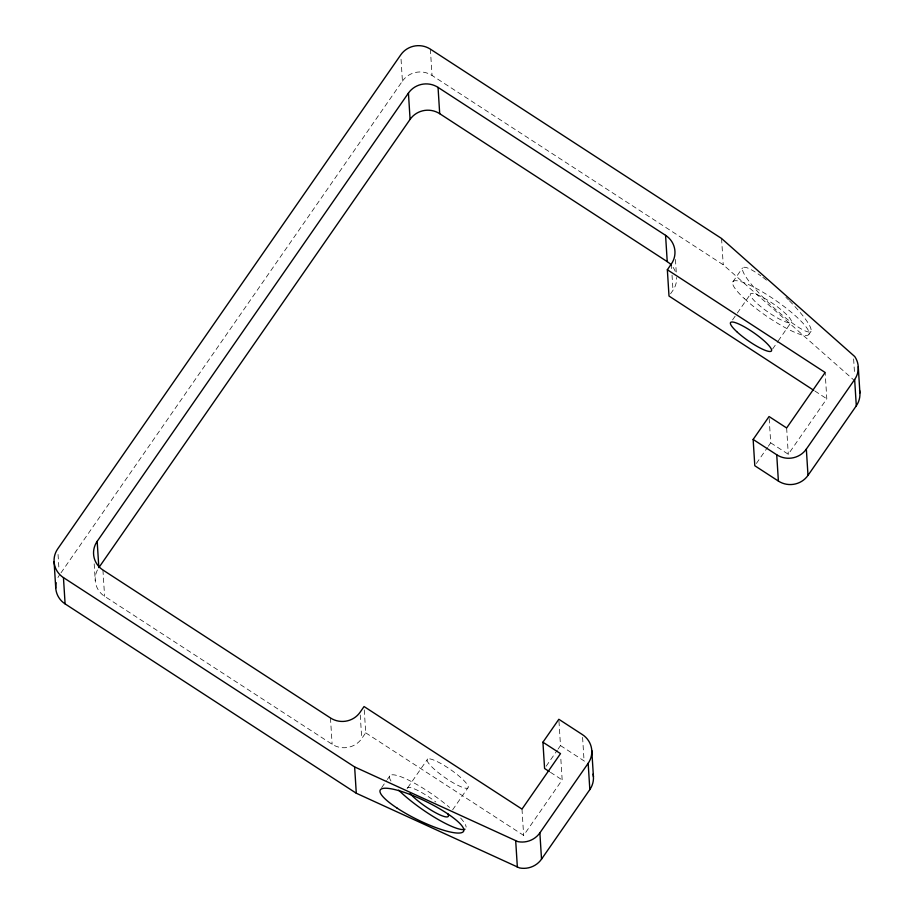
<?xml version="1.0" encoding="UTF-8"?>
<svg xmlns="http://www.w3.org/2000/svg" width="914" height="914" viewBox="0 0 914 914"><rect width="100%" height="100%" fill="white"/><g stroke="black" fill="none" stroke-linecap="round" stroke-linejoin="round"><path stroke-width="0.69" stroke-dasharray="4.57 3.43" d="M60.975 572.872L402.423 81.129L400.858 56.222M97.432 569.97A21.33 20.679 -3.6 0 0 104.596 596.316L332.125 744.259A21.33 20.679 -3.6 0 0 361.738 738.569L365.714 732.845L364.229 709.31M670.59 293.76L672.978 290.321A21.33 20.679 -3.6 0 0 676.589 277.479M381.664 787.628L386.508 780.647M387.319 779.482L389.741 775.997M732.799 281.912L742.499 267.962M407.793 787.639L427.672 758.997M732.56 319.911L736.535 314.176M737.335 313.034L750.851 293.554M452.613 809.861L467.728 788.085A24.895 4.878 34.8 0 0 441.988 764.15A24.895 4.878 34.8 0 0 433.385 768.4A24.895 4.878 34.8 0 0 467.728 788.085M772.616 348.999L777.391 342.122M778.18 340.979L790.907 322.653A24.895 4.878 34.8 0 0 765.167 298.707A24.895 4.878 34.8 0 0 756.564 302.957A24.895 4.878 34.8 0 0 790.907 322.653M808.959 334.296L811.061 331.268M546.172 766.206L557.312 750.166M558.111 749.023L560.499 745.584L558.934 720.666M756.392 463.455L767.532 447.414M768.331 446.272L770.708 442.833L769.142 417.915M365.714 732.845L523.653 835.396L562.167 779.928L560.773 757.786M770.708 442.833L788.291 454.258L826.804 398.79L825.159 372.501M402.423 81.129A21.33 20.679 -3.6 0 1 432.036 75.451L723.225 264.786L853.962 380.144M814.854 391.009L826.804 398.79M560.499 745.584L584.069 760.916A21.33 20.679 -3.6 0 1 586.285 762.562M550.445 772.307L562.167 779.928M853.63 358.939L854.59 374.169M786.646 427.969L788.291 454.258M721.569 238.485L723.225 264.786M675.457 259.485L676.417 274.714M671.333 264.02L671.676 269.561M672.03 275.091L672.978 290.321M582.595 737.381L584.069 760.916M521.997 809.096L523.653 835.396M430.38 49.15L432.036 75.451M360.253 715.045L361.738 738.569M330.468 717.958L332.125 744.259M102.939 570.016L104.596 596.316M94.188 563.858L95.227 580.47M58.05 554.455L58.999 569.673M407.187 788.771A24.895 4.878 34.8 0 1 435.852 802.035M390.998 781.07A46.226 9.06 34.8 0 1 405.428 778.637A46.226 9.06 34.8 0 1 449.551 807.439M460.645 818.064A46.226 9.06 34.8 0 1 466.129 827.101M789.365 300.74A46.488 7.986 43.2 0 1 804.846 330.788A46.488 7.986 43.2 0 1 751 283.843A46.488 7.986 43.2 0 1 760.825 275.857M762.859 277.353A46.488 7.986 43.2 0 1 767.109 280.644M785.926 297.324A46.488 7.986 43.2 0 1 788.519 299.883M673.092 267.345A21.33 20.679 -3.6 0 1 675.526 272.189M57.948 577.557A21.33 20.679 -3.6 0 1 59.353 575.214M744.293 298.547A46.226 9.06 34.8 0 0 808.079 335.118A46.226 9.06 34.8 0 0 760.277 290.652A46.226 9.06 34.8 0 0 744.293 298.547"/><path stroke-width="1.37" d="M408.432 93.079L410.089 119.38L98.838 567.628L97.181 541.328L408.432 93.079A21.33 20.679 -3.6 0 1 438.046 87.39L665.575 235.332A21.33 20.679 -3.6 0 1 671.333 264.02L667.346 269.744L669.002 296.045L813.654 390.232M549.28 771.542L544.584 768.491L542.927 742.202L558.842 719.284L582.424 734.616A21.33 20.679 -3.6 0 1 588.17 763.293L589.827 789.593L541.522 859.16A21.33 20.679 -3.6 0 1 519.575 867.946L356.289 793.238L65.1 603.891A21.33 20.679 -3.6 0 1 56.131 582.664M859.56 390.301A21.33 20.679 -3.6 0 1 856.304 405.816L807.999 475.383A21.33 20.679 -3.6 0 1 778.385 481.072L754.804 465.74L753.147 439.451L769.062 416.533L786.646 427.969L825.159 372.501L667.346 269.744M856.304 405.816L854.647 379.527A21.33 20.679 -3.6 0 0 854.75 356.551L721.569 238.485L430.38 49.15A21.33 20.679 -3.6 0 0 400.766 54.84L57.696 548.914A21.33 20.679 -3.6 0 0 63.454 577.602L354.632 766.937L517.918 841.645A21.33 20.679 -3.6 0 0 539.866 832.871L588.17 763.293M807.999 475.383L806.342 449.094L854.647 379.527M410.089 119.38A21.33 20.679 -3.6 0 1 439.703 113.69L667.231 261.632A21.33 20.679 -3.6 0 1 671.402 265.197M753.147 439.451L776.729 454.772A21.33 20.679 -3.6 0 0 806.342 449.094M542.927 742.202L560.511 753.627L521.997 809.096L364.058 706.545L360.082 712.269A21.33 20.679 -3.6 0 1 330.468 717.958L102.939 570.016A21.33 20.679 -3.6 0 1 97.181 541.328M858.257 366.685L859.914 392.986M776.729 454.772L778.385 481.072M665.575 235.332L667.231 261.632M591.781 750.463L593.437 776.763M539.866 832.871L541.522 859.16M515.713 841.074L517.37 867.363M438.046 87.39L439.703 113.69M354.632 766.937L356.289 793.238M63.454 577.602L65.1 603.891M54.086 561.756L55.743 588.056M447.643 813.551A24.895 4.878 34.8 0 1 436.069 812.992A24.895 4.878 34.8 0 1 410.146 793.638M465.009 829.204A46.226 9.06 34.8 0 1 436.606 818.578A46.226 9.06 34.8 0 1 398.653 790.153M593.083 774.078A21.33 20.679 -3.6 0 1 589.827 789.593M736.684 331.599A24.895 4.878 34.8 0 0 771.028 351.296A24.895 4.878 34.8 0 0 745.287 327.349A24.895 4.878 34.8 0 0 736.684 331.599M397.019 808.045A46.488 10.031 26.2 0 0 463.592 831.283A46.488 10.031 26.2 0 0 405.165 792.678A46.488 10.031 26.2 0 0 397.019 808.045"/></g></svg>
